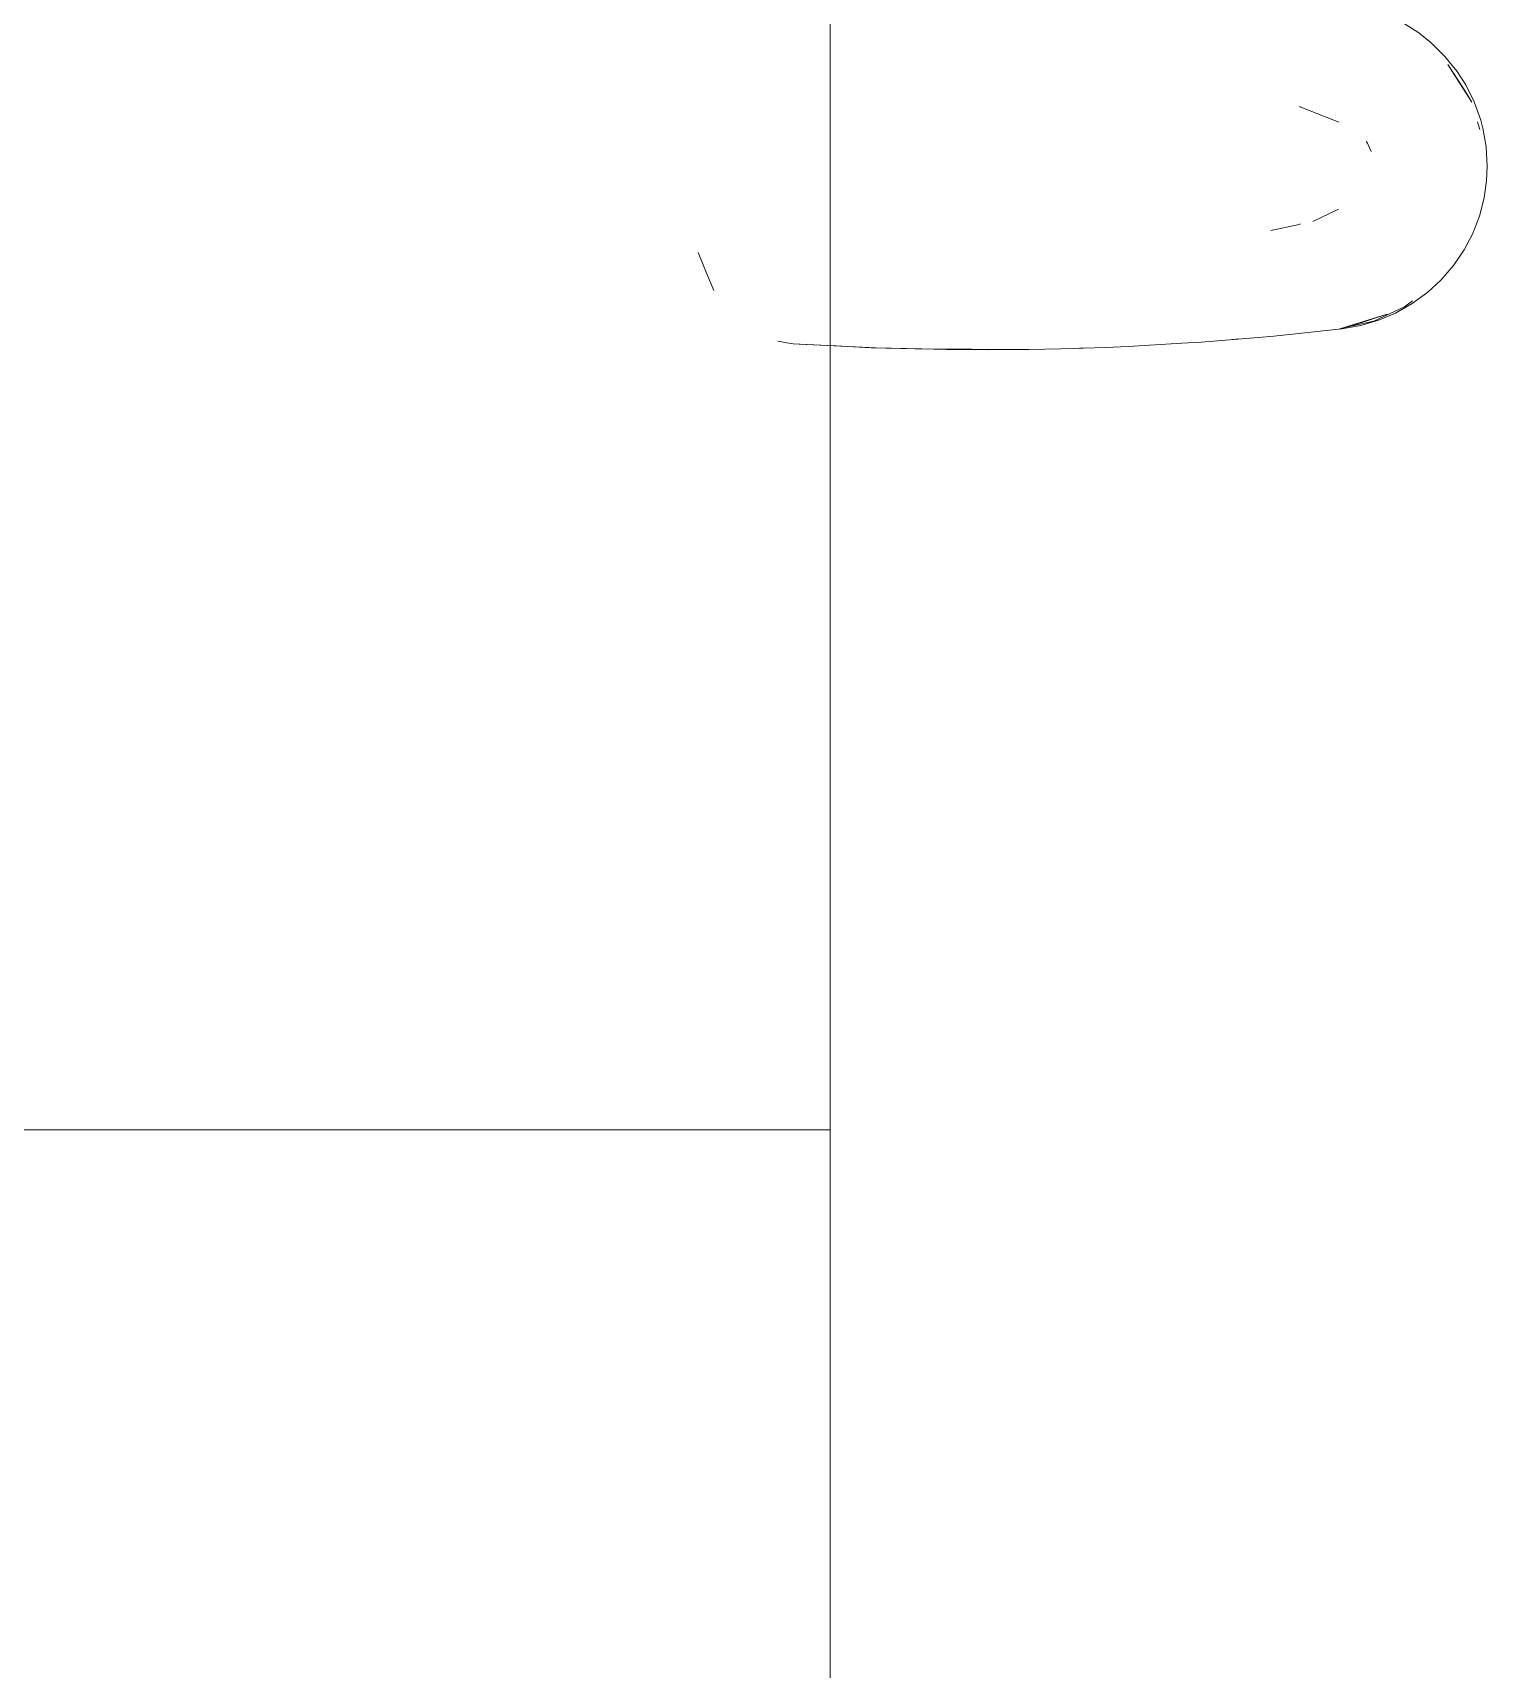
# Model space of a CAD drawing. Header units: millimetres. Extents: x 155920 to 295199, y -4084 to 97293.
# Drawn here: x 196023.1 to 196406.7, y 32065 to 32496.7 of the extents above; entities that cross this region are included whole.
import ezdxf

# ---------------------------------------------------------------- set-up
doc = ezdxf.new("R2010")
doc.units = ezdxf.units.MM
doc.header["$MEASUREMENT"] = 0
doc.layers.add('G-IMPT', color=8, linetype='CONTINUOUS', lineweight=9)
doc.layers.add('I-FURN', color=8, linetype='CONTINUOUS', lineweight=9)

msp = doc.modelspace()

# ---------------------------------------------------------------- linework, layer by layer
at = {"layer": 'G-IMPT'}
for p, q in [((196384.31, 32499.38), (196388.64, 32496.65)), ((196391.94, 32494.02), (196388.64, 32496.65)), ((196395.55, 32490.48), (196391.94, 32494.02)), ((196395.55, 32490.48), (196398.74, 32486.5)), ((196402.6, 32478.35), (196396.28, 32488.3)), ((196400.44, 32482.02), (196396.28, 32488.3)), ((196401.01, 32482.95), (196398.74, 32486.5)), ((196402.6, 32478.35), (196400.44, 32482.02)), ((196403.25, 32478.44), (196401.01, 32482.95)), ((196403.25, 32478.44), (196404.96, 32473.67)), ((196357.12, 32477.27), (196367.54, 32473.13)), ((196404.16, 32473.23), (196404.78, 32471.2)), ((196405.52, 32471.54), (196404.96, 32473.67)), ((196406.4, 32466.59), (196405.52, 32471.54)), ((196375.07, 32467.6), (196374.77, 32468.05)), ((196376.08, 32465.38), (196375.07, 32467.6)), ((196406.7, 32461.55), (196406.4, 32466.59)), ((196406.7, 32461.55), (196406.53, 32457.71)), ((196405.88, 32453.19), (196406.53, 32457.71)), ((196405.88, 32453.19), (196404.62, 32448.33)), ((196367.45, 32450.18), (196360.67, 32446.91)), ((196402.78, 32443.61), (196404.62, 32448.33)), ((196349.62, 32444.57), (196357.05, 32446.14)), ((196357.48, 32446.26), (196357.05, 32446.14)), ((196400.59, 32439.45), (196402.78, 32443.61)), ((196198.57, 32438.77), (196200.9, 32433.14)), ((196400.59, 32439.45), (196397.76, 32435.28)), ((196397.76, 32435.28), (196394.44, 32431.45)), ((196202.74, 32428.75), (196200.9, 32433.14)), ((196391, 32428.28), (196394.44, 32431.45)), ((196386.96, 32425.98), (196384.85, 32424.38)), ((196391, 32428.28), (196386.92, 32425.29)), ((196367.82, 32418.6), (196380.28, 32422.43)), ((196380.28, 32422.43), (196371.13, 32419.52)), ((196376.79, 32420.65), (196384.85, 32424.38)), ((196382.48, 32422.77), (196378.24, 32420.96)), ((196382.48, 32422.77), (196386.92, 32425.29)), ((196350.41, 32416.7), (196368.33, 32418.6)), ((196367.82, 32418.6), (196371.13, 32419.52)), ((196368.33, 32418.6), (196373.38, 32419.5)), ((196376.79, 32420.65), (196368.38, 32418.73)), ((196378.24, 32420.96), (196373.38, 32419.5)), ((196219.59, 32415.36), (196221.99, 32414.92)), ((196223.64, 32414.67), (196221.99, 32414.92)), ((196245.42, 32413.58), (196223.64, 32414.67)), ((196223.64, 32414.67), (196225.24, 32414.55)), ((196245.42, 32413.58), (196225.24, 32414.55)), ((196244.21, 32413.62), (196233.39, 32414.17)), ((196265.61, 32413.11), (196244.21, 32413.62)), ((196255.77, 32413.28), (196244.21, 32413.62)), ((196244.21, 32413.62), (196245.42, 32413.58)), ((196265.61, 32413.11), (196245.42, 32413.58)), ((196285.79, 32413.16), (196255.77, 32413.28)), ((196265.61, 32413.11), (196255.77, 32413.28)), ((196255.77, 32413.28), (196275, 32413.07)), ((196263.57, 32413.13), (196261.66, 32413.21)), ((196265.61, 32413.15), (196264.04, 32413.14)), ((196285.79, 32413.16), (196265.61, 32413.11)), ((196285.79, 32413.16), (196275, 32413.07)), ((196285.79, 32413.16), (196294.21, 32413.33)), ((196305.97, 32413.71), (196294.21, 32413.33)), ((196299.15, 32413.46), (196297.65, 32413.45)), ((196301.08, 32413.57), (196299.15, 32413.46)), ((196305.97, 32413.71), (196311.99, 32413.97)), ((196326.13, 32414.78), (196311.99, 32413.97)), ((196331.22, 32415.1), (196326.13, 32414.78)), ((196331.22, 32415.1), (196346.28, 32416.35)), ((196339.4, 32415.75), (196341.08, 32415.92)), ((196346.28, 32416.35), (196350.41, 32416.7))]:
    msp.add_line(p, q, dxfattribs=at)
at = {"layer": 'I-FURN'}
for p, q in [((196233.39, 32207.34), (196233.39, 34207.34)), ((194633.39, 32207.34), (196233.39, 32207.34)), ((196233.39, 32207.34), (194633.39, 32207.34)), ((196233.39, 30207.34), (196233.39, 32207.34))]:
    msp.add_line(p, q, dxfattribs=at)

doc.saveas('drawing.dxf')
